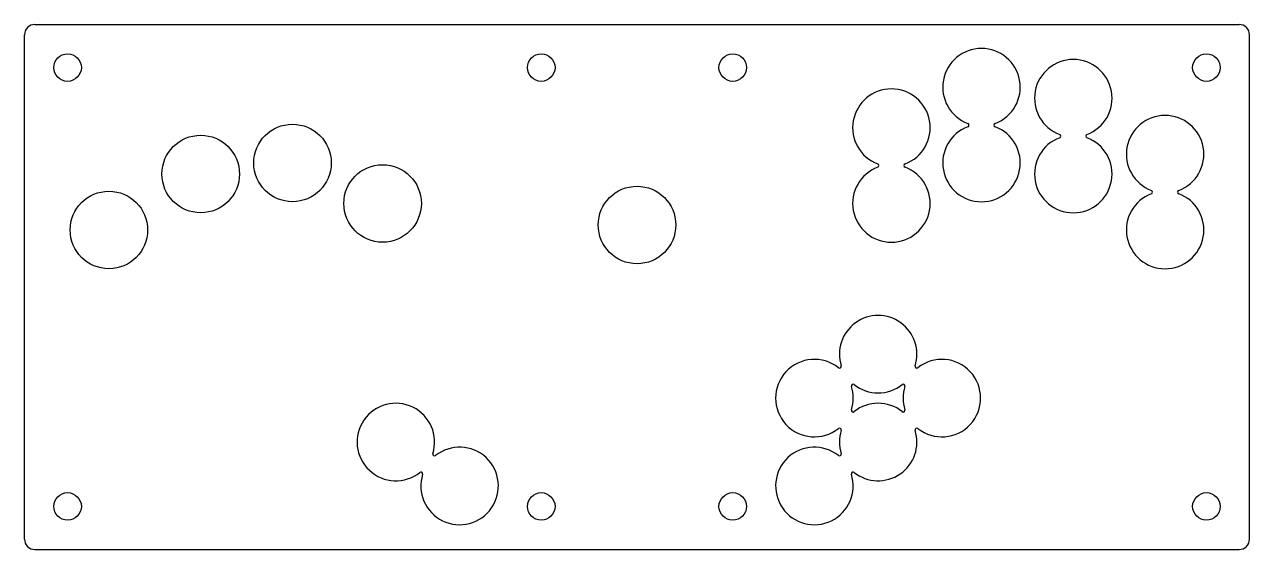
# Model space of a CAD drawing. Header units: metres. Extents: x -178 to 178, y -76 to 76.
import ezdxf

# ---------------------------------------------------------------- set-up
doc = ezdxf.new("R2010")
doc.units = ezdxf.units.M

msp = doc.modelspace()

# ---------------------------------------------------------------- linework, layer by layer
for p, q in [((-174.8, 76.2, 2.5), (174.8, 76.2, 2.5)), ((-177.8, -73.2, 2.5), (-177.8, 73.2, 2.5)), ((177.8, -73.2, 2.5), (177.8, 73.2, 2.5)), ((-174.8, -76.2, 2.5), (174.8, -76.2, 2.5))]:
    msp.add_line(p, q)
for centre, radius in [((-165.3, 63.7, 2.5), 4), ((-27.8, 63.7, 2.5), 4), ((27.8, 63.7, 2.5), 4), ((165.3, 63.7, 2.5), 4), ((-100, 36, 2.5), 11.25), ((-126.65, 32.8, 2.5), 11.25), ((-73.85, 24.25, 2.5), 11.25), ((0, 18, 2.5), 11.25), ((-153.3, 16.55, 2.5), 11.25), ((-165.3, -63.7, 2.5), 4), ((-27.8, -63.7, 2.5), 4), ((27.8, -63.7, 2.5), 4), ((165.3, -63.7, 2.5), 4)]:
    msp.add_circle(centre, radius)
for centre, radius, start, end in [((-174.8, 73.2, 2.5), 3, 90, 180), ((174.8, 73.2, 2.5), 3, 0, 90), ((100, 58, 2.5), 11.25, -69.418, 249.418), ((126.65, 54.8, 2.5), 11.25, -69.418, 249.418), ((73.85, 46.25, 2.5), 11.25, -69.418, 249.418), ((153.3, 38.55, 2.5), 11.25, -69.418, 249.418), ((100, 36, 2.5), 11.25, -249.418, 69.418), ((95.87, 47, 2.5), 0.5, -69.418, 69.418), ((104.13, 47, 2.5), 0.5, 110.582, 249.418), ((126.65, 32.8, 2.5), 11.25, -249.418, 69.418), ((122.52, 43.8, 2.5), 0.5, -69.418, 69.418), ((130.78, 43.8, 2.5), 0.5, 110.582, 249.418), ((69.72, 35.25, 2.5), 0.5, -69.418, 69.418), ((77.98, 35.25, 2.5), 0.5, 110.582, 249.418), ((73.85, 24.25, 2.5), 11.25, -249.418, 69.418), ((153.3, 16.55, 2.5), 11.25, -249.418, 69.418), ((149.17, 27.55, 2.5), 0.5, -69.418, 69.418), ((157.43, 27.55, 2.5), 0.5, 110.582, 249.418), ((70, -19.5, 2.5), 11.25, -17.5315, 197.5315), ((51.5, -32.25, 2.5), 11.25, 51.6169, 308.3831), ((88.5, -32.25, 2.5), 11.25, -128.3831, 128.3831), ((58.8, -23.04, 2.5), 0.5, -128.3831, 17.5315), ((81.2, -23.04, 2.5), 0.5, 162.4685, 308.3831), ((62.7, -28.71, 2.5), 0.5, 51.6169, 197.5315), ((70, -19.5, 2.5), 11.25, 231.6169, 308.3831), ((77.3, -28.71, 2.5), 0.5, -17.5315, 128.3831), ((51.5, -32.25, 2.5), 11.25, -17.5315, 17.5315), ((88.5, -32.25, 2.5), 11.25, 162.4685, 197.5315), ((-70, -45, 2.5), 11.25, -17.5315, 308.3831), ((70, -45, 2.5), 11.25, 51.6169, 128.3831), ((62.7, -35.79, 2.5), 0.5, 162.4685, 308.3831), ((77.3, -35.79, 2.5), 0.5, -128.3831, 17.5315), ((58.8, -41.46, 2.5), 0.5, -17.5315, 128.3831), ((70, -45, 2.5), 11.25, 162.4685, 197.5315), ((70, -45, 2.5), 11.25, -128.3831, 17.5315), ((81.2, -41.46, 2.5), 0.5, 51.6169, 197.5315), ((-51.5, -57.75, 2.5), 11.25, -197.5315, 128.3831), ((-58.8, -48.54, 2.5), 0.5, 162.4685, 308.3831), ((51.5, -57.75, 2.5), 11.25, -308.3831, 17.5315), ((58.8, -48.54, 2.5), 0.5, -128.3831, 17.5315), ((-62.7, -54.21, 2.5), 0.5, -17.5315, 128.3831), ((62.7, -54.21, 2.5), 0.5, 51.6169, 197.5315), ((-174.8, -73.2, 2.5), 3, 180, 270), ((174.8, -73.2, 2.5), 3, -90, 0)]:
    msp.add_arc(centre, radius, start, end)

doc.saveas('drawing.dxf')
